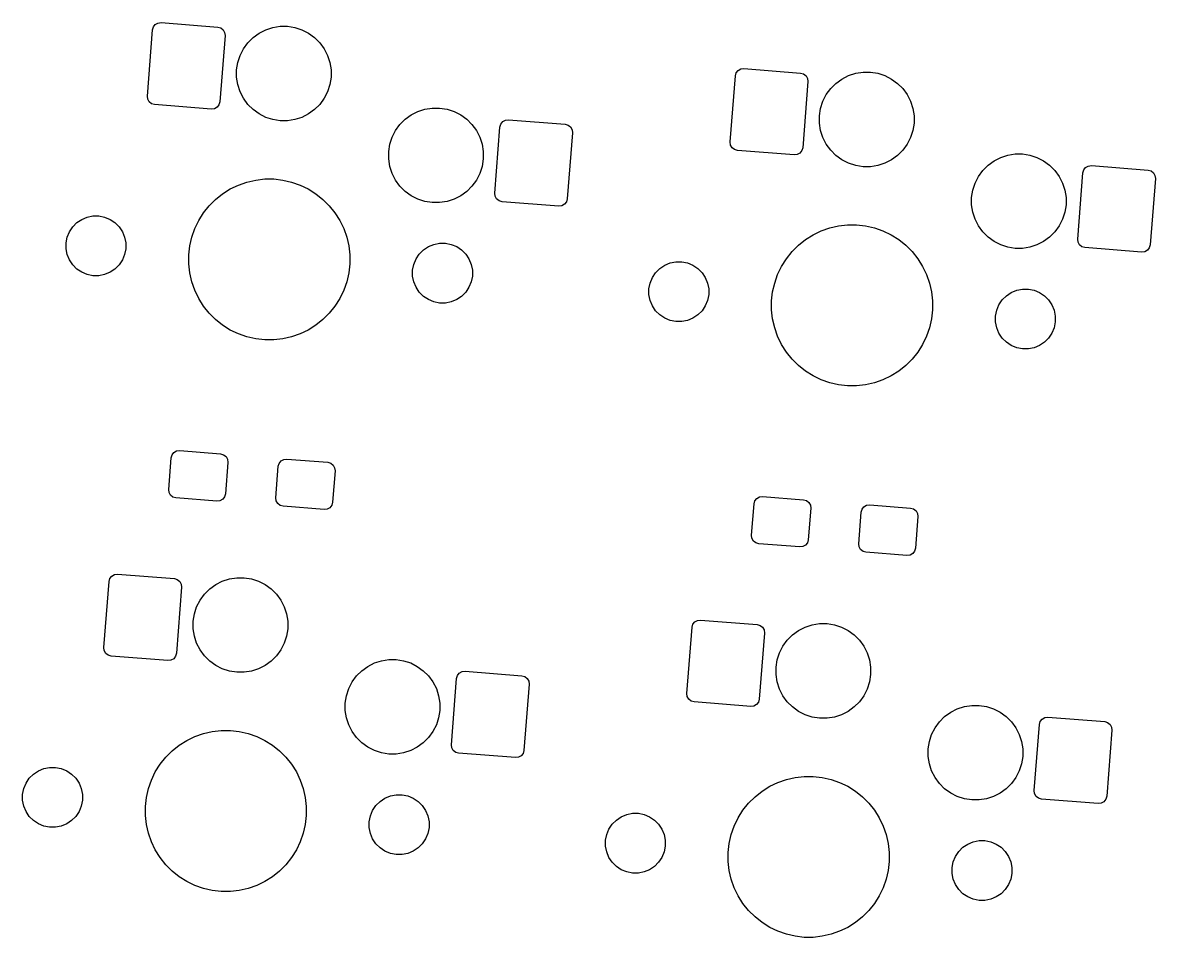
# Model space of a CAD drawing. Extents: x -173 to 103, y -39 to 58.
# Drawn here: x 67.22 to 103.06, y 7.76 to 36.7 of the extents above; entities that cross this region are included whole.
import ezdxf

# ---------------------------------------------------------------- set-up
doc = ezdxf.new("R2010")
doc.units = 0
doc.layers.add('BLACK', color=7, linetype='CONTINUOUS')

msp = doc.modelspace()

# ---------------------------------------------------------------- linework, layer by layer
at = {"layer": 'BLACK', "linetype": 'CONTINUOUS'}
for p, q in [((71.330967, 36.465848), (71.357445, 36.559731)), ((71.357445, 36.559731), (71.417834, 36.636335)), ((71.417834, 36.636335), (71.502942, 36.683998)), ((71.502942, 36.683998), (71.599811, 36.695463)), ((71.599811, 36.695463), (73.394262, 36.554236)), ((75.135316, 36.544189), (75.367795, 36.58101)), ((75.367795, 36.58101), (75.603173, 36.58101)), ((75.603173, 36.58101), (75.835652, 36.544189)), ((71.166203, 34.372322), (71.330967, 36.465848)), ((73.394262, 36.554236), (73.488145, 36.527759)), ((73.623877, 36.285392), (73.459113, 34.191866)), ((73.488145, 36.527759), (73.564749, 36.467369)), ((73.564749, 36.467369), (73.612412, 36.382261)), ((73.612412, 36.382261), (73.623877, 36.285392)), ((74.344875, 36.059806), (74.511312, 36.226243)), ((74.511312, 36.226243), (74.701736, 36.364594)), ((74.701736, 36.364594), (74.911459, 36.471453)), ((74.911459, 36.471453), (75.135316, 36.544189)), ((75.835652, 36.544189), (76.059509, 36.471453)), ((76.059509, 36.471453), (76.269232, 36.364594)), ((76.269232, 36.364594), (76.459656, 36.226243)), ((76.459656, 36.226243), (76.626093, 36.059806)), ((74.099665, 35.659659), (74.206524, 35.869382)), ((74.206524, 35.869382), (74.344875, 36.059806)), ((76.626093, 36.059806), (76.764444, 35.869382)), ((76.764444, 35.869382), (76.871303, 35.659659)), ((74.026929, 35.435802), (74.099665, 35.659659)), ((76.871303, 35.659659), (76.944039, 35.435802)), ((73.990108, 35.203323), (74.026929, 35.435802)), ((73.990108, 34.967945), (73.990108, 35.203323)), ((76.944039, 35.435802), (76.98086, 35.203323)), ((76.98086, 35.203323), (76.98086, 34.967945)), ((89.800416, 35.108238), (89.860805, 35.184842)), ((89.860805, 35.184842), (89.945913, 35.232505)), ((89.945913, 35.232505), (90.042782, 35.24397)), ((90.042782, 35.24397), (91.837233, 35.102743)), ((93.578287, 35.092696), (93.810766, 35.129517)), ((93.810766, 35.129517), (94.046144, 35.129517)), ((94.046144, 35.129517), (94.278623, 35.092696)), ((74.026929, 34.735466), (73.990108, 34.967945)), ((76.98086, 34.967945), (76.944039, 34.735466)), ((89.609174, 32.920829), (89.773938, 35.014355)), ((89.773938, 35.014355), (89.800416, 35.108238)), ((91.837233, 35.102743), (91.931116, 35.076266)), ((92.066848, 34.833899), (91.902084, 32.740373)), ((91.931116, 35.076266), (92.00772, 35.015876)), ((92.00772, 35.015876), (92.055383, 34.930768)), ((92.055383, 34.930768), (92.066848, 34.833899)), ((92.787846, 34.608313), (92.954283, 34.77475)), ((92.954283, 34.77475), (93.144707, 34.913101)), ((93.144707, 34.913101), (93.35443, 35.01996)), ((93.35443, 35.01996), (93.578287, 35.092696)), ((94.278623, 35.092696), (94.50248, 35.01996)), ((94.50248, 35.01996), (94.712203, 34.913101)), ((94.712203, 34.913101), (94.902627, 34.77475)), ((94.902627, 34.77475), (95.069064, 34.608313)), ((74.099665, 34.511609), (74.026929, 34.735466)), ((74.206524, 34.301886), (74.099665, 34.511609)), ((76.871303, 34.511609), (76.764444, 34.301886)), ((76.944039, 34.735466), (76.871303, 34.511609)), ((92.542636, 34.208166), (92.649495, 34.417889)), ((92.649495, 34.417889), (92.787846, 34.608313)), ((95.069064, 34.608313), (95.207415, 34.417889)), ((95.207415, 34.417889), (95.314274, 34.208166)), ((71.177668, 34.275453), (71.166203, 34.372322)), ((71.225331, 34.190345), (71.177668, 34.275453)), ((71.301935, 34.129955), (71.225331, 34.190345)), ((71.395818, 34.103478), (71.301935, 34.129955)), ((73.190269, 33.962251), (71.395818, 34.103478)), ((73.432635, 34.097983), (73.372246, 34.021379)), ((73.459113, 34.191866), (73.432635, 34.097983)), ((74.344875, 34.111462), (74.206524, 34.301886)), ((74.511312, 33.945025), (74.344875, 34.111462)), ((76.626093, 34.111462), (76.459656, 33.945025)), ((76.764444, 34.301886), (76.626093, 34.111462)), ((92.4699, 33.984309), (92.542636, 34.208166)), ((95.314274, 34.208166), (95.38701, 33.984309)), ((73.287138, 33.973716), (73.190269, 33.962251)), ((73.372246, 34.021379), (73.287138, 33.973716)), ((74.701736, 33.806674), (74.511312, 33.945025)), ((74.911459, 33.699815), (74.701736, 33.806674)), ((75.135316, 33.627079), (74.911459, 33.699815)), ((76.059509, 33.699815), (75.835652, 33.627079)), ((76.269232, 33.806674), (76.059509, 33.699815)), ((76.459656, 33.945025), (76.269232, 33.806674)), ((79.323288, 33.64073), (79.513712, 33.779081)), ((79.513712, 33.779081), (79.723435, 33.88594)), ((79.723435, 33.88594), (79.947292, 33.958676)), ((79.947292, 33.958676), (80.179771, 33.995497)), ((80.179771, 33.995497), (80.415149, 33.995497)), ((80.415149, 33.995497), (80.647628, 33.958676)), ((80.647628, 33.958676), (80.871485, 33.88594)), ((80.871485, 33.88594), (81.081208, 33.779081)), ((81.081208, 33.779081), (81.271632, 33.64073)), ((92.433079, 33.75183), (92.4699, 33.984309)), ((92.433079, 33.516452), (92.433079, 33.75183)), ((95.38701, 33.984309), (95.423831, 33.75183)), ((95.423831, 33.75183), (95.423831, 33.516452)), ((75.367795, 33.590258), (75.135316, 33.627079)), ((75.603173, 33.590258), (75.367795, 33.590258)), ((75.835652, 33.627079), (75.603173, 33.590258)), ((79.0185, 33.283869), (79.156851, 33.474293)), ((79.156851, 33.474293), (79.323288, 33.64073)), ((81.271632, 33.64073), (81.438069, 33.474293)), ((81.438069, 33.474293), (81.57642, 33.283869)), ((82.159067, 31.300362), (82.323831, 33.393888)), ((82.323831, 33.393888), (82.350309, 33.487771)), ((82.350309, 33.487771), (82.410698, 33.564375)), ((82.410698, 33.564375), (82.495806, 33.612038)), ((82.495806, 33.612038), (82.592675, 33.623503)), ((82.592675, 33.623503), (84.387126, 33.482276)), ((84.387126, 33.482276), (84.481009, 33.455799)), ((84.481009, 33.455799), (84.557613, 33.395409)), ((84.557613, 33.395409), (84.605276, 33.310301)), ((92.4699, 33.283973), (92.433079, 33.516452)), ((95.423831, 33.516452), (95.38701, 33.283973)), ((78.838905, 32.850289), (78.911641, 33.074146)), ((78.911641, 33.074146), (79.0185, 33.283869)), ((81.57642, 33.283869), (81.683279, 33.074146)), ((81.683279, 33.074146), (81.756015, 32.850289)), ((84.616741, 33.213432), (84.451977, 31.119906)), ((84.605276, 33.310301), (84.616741, 33.213432)), ((92.542636, 33.060116), (92.4699, 33.283973)), ((92.649495, 32.850393), (92.542636, 33.060116)), ((95.314274, 33.060116), (95.207415, 32.850393)), ((95.38701, 33.283973), (95.314274, 33.060116)), ((78.802084, 32.61781), (78.838905, 32.850289)), ((78.802084, 32.382432), (78.802084, 32.61781)), ((81.756015, 32.850289), (81.792836, 32.61781)), ((81.792836, 32.61781), (81.792836, 32.382432)), ((89.620639, 32.82396), (89.609174, 32.920829)), ((89.668302, 32.738852), (89.620639, 32.82396)), ((89.744906, 32.678462), (89.668302, 32.738852)), ((89.838789, 32.651985), (89.744906, 32.678462)), ((91.63324, 32.510758), (89.838789, 32.651985)), ((91.875606, 32.64649), (91.815217, 32.569886)), ((91.902084, 32.740373), (91.875606, 32.64649)), ((92.787846, 32.659969), (92.649495, 32.850393)), ((92.954283, 32.493532), (92.787846, 32.659969)), ((95.069064, 32.659969), (94.902627, 32.493532)), ((95.207415, 32.850393), (95.069064, 32.659969)), ((78.838905, 32.149953), (78.802084, 32.382432)), ((81.792836, 32.382432), (81.756015, 32.149953)), ((91.730109, 32.522223), (91.63324, 32.510758)), ((91.815217, 32.569886), (91.730109, 32.522223)), ((93.144707, 32.355181), (92.954283, 32.493532)), ((93.35443, 32.248322), (93.144707, 32.355181)), ((94.712203, 32.355181), (94.50248, 32.248322)), ((94.902627, 32.493532), (94.712203, 32.355181)), ((97.766259, 32.189237), (97.956683, 32.327588)), ((97.956683, 32.327588), (98.166406, 32.434447)), ((98.166406, 32.434447), (98.390263, 32.507183)), ((98.390263, 32.507183), (98.622742, 32.544004)), ((98.622742, 32.544004), (98.85812, 32.544004)), ((98.85812, 32.544004), (99.090599, 32.507183)), ((99.090599, 32.507183), (99.314456, 32.434447)), ((99.314456, 32.434447), (99.524179, 32.327588)), ((99.524179, 32.327588), (99.714603, 32.189237)), ((78.911641, 31.926096), (78.838905, 32.149953)), ((79.0185, 31.716373), (78.911641, 31.926096)), ((81.683279, 31.926096), (81.57642, 31.716373)), ((81.756015, 32.149953), (81.683279, 31.926096)), ((93.578287, 32.175586), (93.35443, 32.248322)), ((93.810766, 32.138765), (93.578287, 32.175586)), ((94.046144, 32.138765), (93.810766, 32.138765)), ((94.278623, 32.175586), (94.046144, 32.138765)), ((94.50248, 32.248322), (94.278623, 32.175586)), ((97.461471, 31.832376), (97.599822, 32.0228)), ((97.599822, 32.0228), (97.766259, 32.189237)), ((99.714603, 32.189237), (99.88104, 32.0228)), ((99.88104, 32.0228), (100.019391, 31.832376)), ((100.602038, 29.848869), (100.766802, 31.942395)), ((100.766802, 31.942395), (100.79328, 32.036278)), ((100.79328, 32.036278), (100.853669, 32.112882)), ((100.853669, 32.112882), (100.938777, 32.160545)), ((100.938777, 32.160545), (101.035646, 32.17201)), ((101.035646, 32.17201), (102.830097, 32.030783)), ((102.830097, 32.030783), (102.92398, 32.004306)), ((102.92398, 32.004306), (103.000584, 31.943916)), ((103.000584, 31.943916), (103.048247, 31.858808)), ((73.789092, 31.435642), (74.046732, 31.559715)), ((74.046732, 31.559715), (74.316644, 31.654161)), ((74.316644, 31.654161), (74.595434, 31.717793)), ((74.595434, 31.717793), (74.879595, 31.74981)), ((74.879595, 31.74981), (75.165555, 31.74981)), ((75.165555, 31.74981), (75.449716, 31.717793)), ((75.449716, 31.717793), (75.728506, 31.654161)), ((75.728506, 31.654161), (75.998418, 31.559715)), ((75.998418, 31.559715), (76.256058, 31.435642)), ((79.156851, 31.525949), (79.0185, 31.716373)), ((81.57642, 31.716373), (81.438069, 31.525949)), ((97.281876, 31.398796), (97.354612, 31.622653)), ((97.354612, 31.622653), (97.461471, 31.832376)), ((100.019391, 31.832376), (100.12625, 31.622653)), ((100.12625, 31.622653), (100.198986, 31.398796)), ((103.059712, 31.761939), (102.894948, 29.668413)), ((103.048247, 31.858808), (103.059712, 31.761939)), ((73.323391, 31.10521), (73.546963, 31.283502)), ((73.546963, 31.283502), (73.789092, 31.435642)), ((76.256058, 31.435642), (76.498187, 31.283502)), ((76.498187, 31.283502), (76.721759, 31.10521)), ((79.323288, 31.359512), (79.156851, 31.525949)), ((79.513712, 31.221161), (79.323288, 31.359512)), ((79.723435, 31.114302), (79.513712, 31.221161)), ((81.081208, 31.221161), (80.871485, 31.114302)), ((81.271632, 31.359512), (81.081208, 31.221161)), ((81.438069, 31.525949), (81.271632, 31.359512)), ((82.170532, 31.203493), (82.159067, 31.300362)), ((82.218195, 31.118385), (82.170532, 31.203493)), ((97.245055, 31.166317), (97.281876, 31.398796)), ((100.198986, 31.398796), (100.235807, 31.166317)), ((72.942895, 30.679434), (73.121187, 30.903006)), ((73.121187, 30.903006), (73.323391, 31.10521)), ((76.721759, 31.10521), (76.923963, 30.903006)), ((76.923963, 30.903006), (77.102255, 30.679434)), ((79.947292, 31.041566), (79.723435, 31.114302)), ((80.179771, 31.004745), (79.947292, 31.041566)), ((80.415149, 31.004745), (80.179771, 31.004745)), ((80.647628, 31.041566), (80.415149, 31.004745)), ((80.871485, 31.114302), (80.647628, 31.041566)), ((82.294799, 31.057995), (82.218195, 31.118385)), ((82.388682, 31.031518), (82.294799, 31.057995)), ((84.183133, 30.890291), (82.388682, 31.031518)), ((84.280002, 30.901756), (84.183133, 30.890291)), ((84.36511, 30.949419), (84.280002, 30.901756)), ((84.425499, 31.026023), (84.36511, 30.949419)), ((84.451977, 31.119906), (84.425499, 31.026023)), ((97.245055, 30.930939), (97.245055, 31.166317)), ((97.281876, 30.69846), (97.245055, 30.930939)), ((100.235807, 30.930939), (100.198986, 30.69846)), ((100.235807, 31.166317), (100.235807, 30.930939)), ((68.936856, 30.369707), (69.091703, 30.473172)), ((69.091703, 30.473172), (69.26376, 30.54444)), ((69.26376, 30.54444), (69.446414, 30.580772)), ((69.446414, 30.580772), (69.632646, 30.580772)), ((69.632646, 30.580772), (69.8153, 30.54444)), ((69.8153, 30.54444), (69.987357, 30.473172)), ((69.987357, 30.473172), (70.142204, 30.369707)), ((72.790755, 30.437305), (72.942895, 30.679434)), ((77.102255, 30.679434), (77.254395, 30.437305)), ((97.354612, 30.474603), (97.281876, 30.69846)), ((97.461471, 30.26488), (97.354612, 30.474603)), ((100.12625, 30.474603), (100.019391, 30.26488)), ((100.198986, 30.69846), (100.12625, 30.474603)), ((68.701705, 30.083174), (68.80517, 30.238021)), ((68.80517, 30.238021), (68.936856, 30.369707)), ((70.142204, 30.369707), (70.27389, 30.238021)), ((70.27389, 30.238021), (70.377355, 30.083174)), ((72.572236, 29.909753), (72.666682, 30.179665)), ((72.666682, 30.179665), (72.790755, 30.437305)), ((77.254395, 30.437305), (77.378468, 30.179665)), ((77.378468, 30.179665), (77.472914, 29.909753)), ((92.232063, 29.984149), (92.489703, 30.108222)), ((92.489703, 30.108222), (92.759615, 30.202668)), ((92.759615, 30.202668), (93.038405, 30.2663)), ((93.038405, 30.2663), (93.322566, 30.298317)), ((93.322566, 30.298317), (93.608526, 30.298317)), ((93.608526, 30.298317), (93.892687, 30.2663)), ((93.892687, 30.2663), (94.171477, 30.202668)), ((94.171477, 30.202668), (94.441389, 30.108222)), ((94.441389, 30.108222), (94.699029, 29.984149)), ((97.599822, 30.074456), (97.461471, 30.26488)), ((100.019391, 30.26488), (99.88104, 30.074456)), ((68.594105, 29.728463), (68.630437, 29.911117)), ((68.630437, 29.911117), (68.701705, 30.083174)), ((70.377355, 30.083174), (70.448623, 29.911117)), ((70.448623, 29.911117), (70.484955, 29.728463)), ((72.508604, 29.630963), (72.572236, 29.909753)), ((77.472914, 29.909753), (77.536546, 29.630963)), ((91.766362, 29.653717), (91.989934, 29.832009)), ((91.989934, 29.832009), (92.232063, 29.984149)), ((94.699029, 29.984149), (94.941158, 29.832009)), ((94.941158, 29.832009), (95.16473, 29.653717)), ((97.766259, 29.908019), (97.599822, 30.074456)), ((97.956683, 29.769668), (97.766259, 29.908019)), ((98.166406, 29.662809), (97.956683, 29.769668)), ((99.524179, 29.769668), (99.314456, 29.662809)), ((99.714603, 29.908019), (99.524179, 29.769668)), ((99.88104, 30.074456), (99.714603, 29.908019)), ((100.613503, 29.752), (100.602038, 29.848869)), ((100.661166, 29.666892), (100.613503, 29.752)), ((68.594105, 29.542231), (68.594105, 29.728463)), ((68.630437, 29.359577), (68.594105, 29.542231)), ((70.484955, 29.542231), (70.448623, 29.359577)), ((70.484955, 29.728463), (70.484955, 29.542231)), ((72.476587, 29.346802), (72.508604, 29.630963)), ((77.536546, 29.630963), (77.568563, 29.346802)), ((79.77126, 29.374971), (79.902946, 29.506657)), ((79.902946, 29.506657), (80.057793, 29.610122)), ((80.057793, 29.610122), (80.22985, 29.68139)), ((80.22985, 29.68139), (80.412504, 29.717722)), ((80.412504, 29.717722), (80.598736, 29.717722)), ((80.598736, 29.717722), (80.78139, 29.68139)), ((80.78139, 29.68139), (80.953447, 29.610122)), ((80.953447, 29.610122), (81.108294, 29.506657)), ((81.108294, 29.506657), (81.23998, 29.374971)), ((91.385866, 29.227941), (91.564158, 29.451513)), ((91.564158, 29.451513), (91.766362, 29.653717)), ((95.16473, 29.653717), (95.366934, 29.451513)), ((95.366934, 29.451513), (95.545226, 29.227941)), ((98.390263, 29.590073), (98.166406, 29.662809)), ((98.622742, 29.553252), (98.390263, 29.590073)), ((98.85812, 29.553252), (98.622742, 29.553252)), ((99.090599, 29.590073), (98.85812, 29.553252)), ((99.314456, 29.662809), (99.090599, 29.590073)), ((100.73777, 29.606502), (100.661166, 29.666892)), ((100.831653, 29.580025), (100.73777, 29.606502)), ((102.626104, 29.438798), (100.831653, 29.580025)), ((102.722973, 29.450263), (102.626104, 29.438798)), ((102.808081, 29.497926), (102.722973, 29.450263)), ((102.86847, 29.57453), (102.808081, 29.497926)), ((102.894948, 29.668413), (102.86847, 29.57453)), ((68.701705, 29.18752), (68.630437, 29.359577)), ((68.80517, 29.032673), (68.701705, 29.18752)), ((68.936856, 28.900987), (68.80517, 29.032673)), ((70.27389, 29.032673), (70.142204, 28.900987)), ((70.377355, 29.18752), (70.27389, 29.032673)), ((70.448623, 29.359577), (70.377355, 29.18752)), ((72.476587, 29.060842), (72.476587, 29.346802)), ((72.508604, 28.776681), (72.476587, 29.060842)), ((77.568563, 29.060842), (77.536546, 28.776681)), ((77.568563, 29.346802), (77.568563, 29.060842)), ((79.560195, 28.865413), (79.596527, 29.048067)), ((79.596527, 29.048067), (79.667795, 29.220124)), ((79.667795, 29.220124), (79.77126, 29.374971)), ((81.23998, 29.374971), (81.343445, 29.220124)), ((81.343445, 29.220124), (81.414713, 29.048067)), ((81.414713, 29.048067), (81.451045, 28.865413)), ((87.534674, 29.021679), (87.706731, 29.092947)), ((87.706731, 29.092947), (87.889385, 29.129279)), ((87.889385, 29.129279), (88.075617, 29.129279)), ((88.075617, 29.129279), (88.258271, 29.092947)), ((88.258271, 29.092947), (88.430328, 29.021679)), ((91.233726, 28.985812), (91.385866, 29.227941)), ((95.545226, 29.227941), (95.697366, 28.985812)), ((69.091703, 28.797522), (68.936856, 28.900987)), ((69.26376, 28.726254), (69.091703, 28.797522)), ((69.446414, 28.689922), (69.26376, 28.726254)), ((69.632646, 28.689922), (69.446414, 28.689922)), ((69.8153, 28.726254), (69.632646, 28.689922)), ((69.987357, 28.797522), (69.8153, 28.726254)), ((70.142204, 28.900987), (69.987357, 28.797522)), ((72.572236, 28.497891), (72.508604, 28.776681)), ((77.536546, 28.776681), (77.472914, 28.497891)), ((79.560195, 28.679181), (79.560195, 28.865413)), ((79.596527, 28.496527), (79.560195, 28.679181)), ((81.451045, 28.679181), (81.414713, 28.496527)), ((81.451045, 28.865413), (81.451045, 28.679181)), ((87.144676, 28.631681), (87.248141, 28.786528)), ((87.248141, 28.786528), (87.379827, 28.918214)), ((87.379827, 28.918214), (87.534674, 29.021679)), ((88.430328, 29.021679), (88.585175, 28.918214)), ((88.585175, 28.918214), (88.716861, 28.786528)), ((88.716861, 28.786528), (88.820326, 28.631681)), ((91.015207, 28.45826), (91.109653, 28.728172)), ((91.109653, 28.728172), (91.233726, 28.985812)), ((95.697366, 28.985812), (95.821439, 28.728172)), ((95.821439, 28.728172), (95.915885, 28.45826)), ((72.666682, 28.227979), (72.572236, 28.497891)), ((77.472914, 28.497891), (77.378468, 28.227979)), ((79.667795, 28.32447), (79.596527, 28.496527)), ((79.77126, 28.169623), (79.667795, 28.32447)), ((81.343445, 28.32447), (81.23998, 28.169623)), ((81.414713, 28.496527), (81.343445, 28.32447)), ((87.037076, 28.27697), (87.073408, 28.459624)), ((87.073408, 28.459624), (87.144676, 28.631681)), ((88.820326, 28.631681), (88.891594, 28.459624)), ((88.891594, 28.459624), (88.927926, 28.27697)), ((90.951575, 28.17947), (91.015207, 28.45826)), ((95.915885, 28.45826), (95.979517, 28.17947)), ((72.790755, 27.970339), (72.666682, 28.227979)), ((72.942895, 27.72821), (72.790755, 27.970339)), ((77.254395, 27.970339), (77.102255, 27.72821)), ((77.378468, 28.227979), (77.254395, 27.970339)), ((79.902946, 28.037937), (79.77126, 28.169623)), ((80.057793, 27.934472), (79.902946, 28.037937)), ((81.108294, 28.037937), (80.953447, 27.934472)), ((81.23998, 28.169623), (81.108294, 28.037937)), ((87.037076, 28.090738), (87.037076, 28.27697)), ((87.073408, 27.908084), (87.037076, 28.090738)), ((88.927926, 28.090738), (88.891594, 27.908084)), ((88.927926, 28.27697), (88.927926, 28.090738)), ((90.919558, 27.895309), (90.951575, 28.17947)), ((95.979517, 28.17947), (96.011534, 27.895309)), ((98.214231, 27.923478), (98.345917, 28.055164)), ((98.345917, 28.055164), (98.500764, 28.158629)), ((98.500764, 28.158629), (98.672821, 28.229897)), ((98.672821, 28.229897), (98.855475, 28.266229)), ((98.855475, 28.266229), (99.041707, 28.266229)), ((99.041707, 28.266229), (99.224361, 28.229897)), ((99.224361, 28.229897), (99.396418, 28.158629)), ((99.396418, 28.158629), (99.551265, 28.055164)), ((99.551265, 28.055164), (99.682951, 27.923478)), ((73.121187, 27.504638), (72.942895, 27.72821)), ((77.102255, 27.72821), (76.923963, 27.504638)), ((80.22985, 27.863204), (80.057793, 27.934472)), ((80.412504, 27.826872), (80.22985, 27.863204)), ((80.598736, 27.826872), (80.412504, 27.826872)), ((80.78139, 27.863204), (80.598736, 27.826872)), ((80.953447, 27.934472), (80.78139, 27.863204)), ((87.144676, 27.736027), (87.073408, 27.908084)), ((87.248141, 27.58118), (87.144676, 27.736027)), ((88.820326, 27.736027), (88.716861, 27.58118)), ((88.891594, 27.908084), (88.820326, 27.736027)), ((90.919558, 27.609349), (90.919558, 27.895309)), ((90.951575, 27.325188), (90.919558, 27.609349)), ((96.011534, 27.609349), (95.979517, 27.325188)), ((96.011534, 27.895309), (96.011534, 27.609349)), ((98.003166, 27.41392), (98.039498, 27.596574)), ((98.039498, 27.596574), (98.110766, 27.768631)), ((98.110766, 27.768631), (98.214231, 27.923478)), ((99.682951, 27.923478), (99.786416, 27.768631)), ((99.786416, 27.768631), (99.857684, 27.596574)), ((99.857684, 27.596574), (99.894016, 27.41392)), ((73.323391, 27.302434), (73.121187, 27.504638)), ((73.546963, 27.124142), (73.323391, 27.302434)), ((76.721759, 27.302434), (76.498187, 27.124142)), ((76.923963, 27.504638), (76.721759, 27.302434)), ((87.379827, 27.449494), (87.248141, 27.58118)), ((87.534674, 27.346029), (87.379827, 27.449494)), ((87.706731, 27.274761), (87.534674, 27.346029)), ((87.889385, 27.238429), (87.706731, 27.274761)), ((88.075617, 27.238429), (87.889385, 27.238429)), ((88.258271, 27.274761), (88.075617, 27.238429)), ((88.430328, 27.346029), (88.258271, 27.274761)), ((88.585175, 27.449494), (88.430328, 27.346029)), ((88.716861, 27.58118), (88.585175, 27.449494)), ((91.015207, 27.046398), (90.951575, 27.325188)), ((95.979517, 27.325188), (95.915885, 27.046398)), ((98.003166, 27.227688), (98.003166, 27.41392)), ((99.894016, 27.41392), (99.894016, 27.227688)), ((73.789092, 26.972002), (73.546963, 27.124142)), ((74.046732, 26.847929), (73.789092, 26.972002)), ((76.256058, 26.972002), (75.998418, 26.847929)), ((76.498187, 27.124142), (76.256058, 26.972002)), ((91.109653, 26.776486), (91.015207, 27.046398)), ((95.915885, 27.046398), (95.821439, 26.776486)), ((98.039498, 27.045034), (98.003166, 27.227688)), ((98.110766, 26.872977), (98.039498, 27.045034)), ((99.857684, 27.045034), (99.786416, 26.872977)), ((99.894016, 27.227688), (99.857684, 27.045034)), ((74.316644, 26.753483), (74.046732, 26.847929)), ((74.595434, 26.689851), (74.316644, 26.753483)), ((74.879595, 26.657834), (74.595434, 26.689851)), ((75.165555, 26.657834), (74.879595, 26.657834)), ((75.449716, 26.689851), (75.165555, 26.657834)), ((75.728506, 26.753483), (75.449716, 26.689851)), ((75.998418, 26.847929), (75.728506, 26.753483)), ((91.233726, 26.518846), (91.109653, 26.776486)), ((95.821439, 26.776486), (95.697366, 26.518846)), ((98.214231, 26.71813), (98.110766, 26.872977)), ((98.345917, 26.586444), (98.214231, 26.71813)), ((98.500764, 26.482979), (98.345917, 26.586444)), ((99.551265, 26.586444), (99.396418, 26.482979)), ((99.682951, 26.71813), (99.551265, 26.586444)), ((99.786416, 26.872977), (99.682951, 26.71813)), ((91.385866, 26.276717), (91.233726, 26.518846)), ((91.564158, 26.053145), (91.385866, 26.276717)), ((95.545226, 26.276717), (95.366934, 26.053145)), ((95.697366, 26.518846), (95.545226, 26.276717)), ((98.672821, 26.411711), (98.500764, 26.482979)), ((98.855475, 26.375379), (98.672821, 26.411711)), ((99.041707, 26.375379), (98.855475, 26.375379)), ((99.224361, 26.411711), (99.041707, 26.375379)), ((99.396418, 26.482979), (99.224361, 26.411711)), ((91.766362, 25.850941), (91.564158, 26.053145)), ((91.989934, 25.672649), (91.766362, 25.850941)), ((95.16473, 25.850941), (94.941158, 25.672649)), ((95.366934, 26.053145), (95.16473, 25.850941)), ((92.232063, 25.520509), (91.989934, 25.672649)), ((92.489703, 25.396436), (92.232063, 25.520509)), ((94.699029, 25.520509), (94.441389, 25.396436)), ((94.941158, 25.672649), (94.699029, 25.520509)), ((92.759615, 25.30199), (92.489703, 25.396436)), ((93.038405, 25.238358), (92.759615, 25.30199)), ((93.322566, 25.206341), (93.038405, 25.238358)), ((93.608526, 25.206341), (93.322566, 25.206341)), ((93.892687, 25.238358), (93.608526, 25.206341)), ((94.171477, 25.30199), (93.892687, 25.238358)), ((94.441389, 25.396436), (94.171477, 25.30199)), ((71.920607, 22.927853), (71.947085, 23.021736)), ((71.947085, 23.021736), (72.007474, 23.09834)), ((72.007474, 23.09834), (72.092582, 23.146002)), ((72.092582, 23.146002), (72.189451, 23.157467)), ((72.189451, 23.157467), (73.485444, 23.055471)), ((73.485444, 23.055471), (73.579327, 23.028993)), ((73.579327, 23.028993), (73.655931, 22.968604)), ((73.655931, 22.968604), (73.703593, 22.883496)), ((71.842148, 21.930936), (71.920607, 22.927853)), ((73.715058, 22.786626), (73.636599, 21.789709)), ((73.703593, 22.883496), (73.715058, 22.786626)), ((75.231666, 21.664176), (75.310125, 22.661093)), ((75.310125, 22.661093), (75.336603, 22.754976)), ((75.336603, 22.754976), (75.396992, 22.83158)), ((75.396992, 22.83158), (75.4821, 22.879242)), ((75.4821, 22.879242), (75.578969, 22.890707)), ((75.578969, 22.890707), (76.874962, 22.788711)), ((76.874962, 22.788711), (76.968845, 22.762233)), ((76.968845, 22.762233), (77.045449, 22.701844)), ((77.045449, 22.701844), (77.093111, 22.616736)), ((77.093111, 22.616736), (77.104576, 22.519866)), ((77.104576, 22.519866), (77.026117, 21.522949)), ((71.853613, 21.834066), (71.842148, 21.930936)), ((71.901275, 21.748958), (71.853613, 21.834066)), ((71.977879, 21.688569), (71.901275, 21.748958)), ((72.071762, 21.662091), (71.977879, 21.688569)), ((73.367755, 21.560095), (72.071762, 21.662091)), ((73.464624, 21.57156), (73.367755, 21.560095)), ((73.549732, 21.619222), (73.464624, 21.57156)), ((73.610121, 21.695826), (73.549732, 21.619222)), ((73.636599, 21.789709), (73.610121, 21.695826)), ((75.243131, 21.567306), (75.231666, 21.664176)), ((75.290793, 21.482198), (75.243131, 21.567306)), ((77.026117, 21.522949), (76.999639, 21.429066)), ((90.363577, 21.47636), (90.390055, 21.570243)), ((90.390055, 21.570243), (90.450444, 21.646847)), ((90.450444, 21.646847), (90.535552, 21.694509)), ((90.535552, 21.694509), (90.632421, 21.705974)), ((90.632421, 21.705974), (91.928414, 21.603978)), ((91.928414, 21.603978), (92.022297, 21.5775)), ((92.022297, 21.5775), (92.098901, 21.517111)), ((92.098901, 21.517111), (92.146563, 21.432003)), ((75.367397, 21.421809), (75.290793, 21.482198)), ((75.46128, 21.395331), (75.367397, 21.421809)), ((76.757273, 21.293335), (75.46128, 21.395331)), ((76.854142, 21.3048), (76.757273, 21.293335)), ((76.93925, 21.352462), (76.854142, 21.3048)), ((76.999639, 21.429066), (76.93925, 21.352462)), ((90.285118, 20.479443), (90.363577, 21.47636)), ((92.158028, 21.335133), (92.079569, 20.338216)), ((92.146563, 21.432003), (92.158028, 21.335133)), ((93.674636, 20.212683), (93.753095, 21.2096)), ((93.753095, 21.2096), (93.779573, 21.303483)), ((93.779573, 21.303483), (93.839962, 21.380087)), ((93.839962, 21.380087), (93.92507, 21.427749)), ((93.92507, 21.427749), (94.021939, 21.439214)), ((94.021939, 21.439214), (95.317932, 21.337218)), ((95.317932, 21.337218), (95.411815, 21.31074)), ((95.411815, 21.31074), (95.488419, 21.250351)), ((95.488419, 21.250351), (95.536081, 21.165243)), ((95.536081, 21.165243), (95.547546, 21.068373)), ((95.547546, 21.068373), (95.469087, 20.071456)), ((90.296583, 20.382573), (90.285118, 20.479443)), ((90.344245, 20.297465), (90.296583, 20.382573)), ((90.420849, 20.237076), (90.344245, 20.297465)), ((90.514732, 20.210598), (90.420849, 20.237076)), ((91.810725, 20.108602), (90.514732, 20.210598)), ((91.907594, 20.120067), (91.810725, 20.108602)), ((91.992702, 20.167729), (91.907594, 20.120067)), ((92.053091, 20.244333), (91.992702, 20.167729)), ((92.079569, 20.338216), (92.053091, 20.244333)), ((93.686101, 20.115813), (93.674636, 20.212683)), ((93.733763, 20.030705), (93.686101, 20.115813)), ((95.469087, 20.071456), (95.442609, 19.977573)), ((93.810367, 19.970316), (93.733763, 20.030705)), ((93.90425, 19.943838), (93.810367, 19.970316)), ((95.200243, 19.841842), (93.90425, 19.943838)), ((95.297112, 19.853307), (95.200243, 19.841842)), ((95.38222, 19.900969), (95.297112, 19.853307)), ((95.442609, 19.977573), (95.38222, 19.900969)), ((69.793169, 16.926269), (69.957933, 19.019795)), ((69.957933, 19.019795), (69.984411, 19.113678)), ((69.984411, 19.113678), (70.0448, 19.190282)), ((70.0448, 19.190282), (70.129908, 19.237945)), ((70.129908, 19.237945), (70.226777, 19.24941)), ((70.226777, 19.24941), (72.021228, 19.108183)), ((72.021228, 19.108183), (72.115111, 19.081706)), ((72.115111, 19.081706), (72.191715, 19.021316)), ((72.191715, 19.021316), (72.239378, 18.936208)), ((73.328702, 18.918541), (73.538425, 19.0254)), ((73.538425, 19.0254), (73.762282, 19.098136)), ((73.762282, 19.098136), (73.994761, 19.134957)), ((73.994761, 19.134957), (74.230139, 19.134957)), ((74.230139, 19.134957), (74.462618, 19.098136)), ((74.462618, 19.098136), (74.686475, 19.0254)), ((74.686475, 19.0254), (74.896198, 18.918541)), ((72.250843, 18.839339), (72.086079, 16.745813)), ((72.239378, 18.936208), (72.250843, 18.839339)), ((72.971841, 18.613753), (73.138278, 18.78019)), ((73.138278, 18.78019), (73.328702, 18.918541)), ((74.896198, 18.918541), (75.086622, 18.78019)), ((75.086622, 18.78019), (75.253059, 18.613753)), ((72.726631, 18.213606), (72.83349, 18.423329)), ((72.83349, 18.423329), (72.971841, 18.613753)), ((75.253059, 18.613753), (75.39141, 18.423329)), ((75.39141, 18.423329), (75.498269, 18.213606)), ((72.617074, 17.75727), (72.653895, 17.989749)), ((72.653895, 17.989749), (72.726631, 18.213606)), ((75.498269, 18.213606), (75.571005, 17.989749)), ((75.571005, 17.989749), (75.607826, 17.75727)), ((72.617074, 17.521892), (72.617074, 17.75727)), ((75.607826, 17.75727), (75.607826, 17.521892)), ((88.23614, 15.474776), (88.400904, 17.568302)), ((88.400904, 17.568302), (88.427382, 17.662185)), ((88.427382, 17.662185), (88.487771, 17.738789)), ((88.487771, 17.738789), (88.572879, 17.786452)), ((88.572879, 17.786452), (88.669748, 17.797917)), ((88.669748, 17.797917), (90.464199, 17.65669)), ((90.464199, 17.65669), (90.558082, 17.630213)), ((90.558082, 17.630213), (90.634686, 17.569823)), ((90.634686, 17.569823), (90.682349, 17.484715)), ((91.771673, 17.467048), (91.981396, 17.573907)), ((91.981396, 17.573907), (92.205253, 17.646643)), ((92.205253, 17.646643), (92.437732, 17.683464)), ((92.437732, 17.683464), (92.67311, 17.683464)), ((92.67311, 17.683464), (92.905589, 17.646643)), ((92.905589, 17.646643), (93.129446, 17.573907)), ((93.129446, 17.573907), (93.339169, 17.467048)), ((72.653895, 17.289413), (72.617074, 17.521892)), ((72.726631, 17.065556), (72.653895, 17.289413)), ((75.571005, 17.289413), (75.498269, 17.065556)), ((75.607826, 17.521892), (75.571005, 17.289413)), ((90.693814, 17.387846), (90.52905, 15.29432)), ((90.682349, 17.484715), (90.693814, 17.387846)), ((91.414812, 17.16226), (91.581249, 17.328697)), ((91.581249, 17.328697), (91.771673, 17.467048)), ((93.339169, 17.467048), (93.529593, 17.328697)), ((93.529593, 17.328697), (93.69603, 17.16226)), ((69.804634, 16.8294), (69.793169, 16.926269)), ((72.83349, 16.855833), (72.726631, 17.065556)), ((72.971841, 16.665409), (72.83349, 16.855833)), ((75.39141, 16.855833), (75.253059, 16.665409)), ((75.498269, 17.065556), (75.39141, 16.855833)), ((91.169602, 16.762113), (91.276461, 16.971836)), ((91.276461, 16.971836), (91.414812, 17.16226)), ((93.69603, 17.16226), (93.834381, 16.971836)), ((93.834381, 16.971836), (93.94124, 16.762113)), ((69.852297, 16.744292), (69.804634, 16.8294)), ((69.928901, 16.683902), (69.852297, 16.744292)), ((70.022784, 16.657425), (69.928901, 16.683902)), ((71.817235, 16.516198), (70.022784, 16.657425)), ((71.914104, 16.527663), (71.817235, 16.516198)), ((71.999212, 16.575326), (71.914104, 16.527663)), ((72.059601, 16.65193), (71.999212, 16.575326)), ((72.086079, 16.745813), (72.059601, 16.65193)), ((73.138278, 16.498972), (72.971841, 16.665409)), ((73.328702, 16.360621), (73.138278, 16.498972)), ((75.086622, 16.498972), (74.896198, 16.360621)), ((75.253059, 16.665409), (75.086622, 16.498972)), ((78.350401, 16.439887), (78.574258, 16.512623)), ((78.574258, 16.512623), (78.806737, 16.549444)), ((78.806737, 16.549444), (79.042115, 16.549444)), ((79.042115, 16.549444), (79.274594, 16.512623)), ((79.274594, 16.512623), (79.498451, 16.439887)), ((91.060045, 16.305777), (91.096866, 16.538256)), ((91.096866, 16.538256), (91.169602, 16.762113)), ((93.94124, 16.762113), (94.013976, 16.538256)), ((94.013976, 16.538256), (94.050797, 16.305777)), ((73.538425, 16.253762), (73.328702, 16.360621)), ((73.762282, 16.181026), (73.538425, 16.253762)), ((73.994761, 16.144205), (73.762282, 16.181026)), ((74.230139, 16.144205), (73.994761, 16.144205)), ((74.462618, 16.181026), (74.230139, 16.144205)), ((74.686475, 16.253762), (74.462618, 16.181026)), ((74.896198, 16.360621), (74.686475, 16.253762)), ((77.783817, 16.02824), (77.950254, 16.194677)), ((77.950254, 16.194677), (78.140678, 16.333028)), ((78.140678, 16.333028), (78.350401, 16.439887)), ((79.498451, 16.439887), (79.708174, 16.333028)), ((79.708174, 16.333028), (79.898598, 16.194677)), ((79.898598, 16.194677), (80.065035, 16.02824)), ((81.037664, 16.118322), (81.122772, 16.165985)), ((81.122772, 16.165985), (81.219641, 16.17745)), ((81.219641, 16.17745), (83.014092, 16.036223)), ((91.060045, 16.070399), (91.060045, 16.305777)), ((94.050797, 16.305777), (94.050797, 16.070399)), ((77.538607, 15.628093), (77.645466, 15.837816)), ((77.645466, 15.837816), (77.783817, 16.02824)), ((80.065035, 16.02824), (80.203386, 15.837816)), ((80.203386, 15.837816), (80.310245, 15.628093)), ((80.786033, 13.854309), (80.950797, 15.947835)), ((80.950797, 15.947835), (80.977275, 16.041718)), ((80.977275, 16.041718), (81.037664, 16.118322)), ((83.014092, 16.036223), (83.107975, 16.009746)), ((83.107975, 16.009746), (83.184579, 15.949356)), ((83.184579, 15.949356), (83.232242, 15.864248)), ((83.232242, 15.864248), (83.243707, 15.767379)), ((91.096866, 15.83792), (91.060045, 16.070399)), ((91.169602, 15.614063), (91.096866, 15.83792)), ((94.013976, 15.83792), (93.94124, 15.614063)), ((94.050797, 16.070399), (94.013976, 15.83792)), ((77.465871, 15.404236), (77.538607, 15.628093)), ((80.310245, 15.628093), (80.382981, 15.404236)), ((83.243707, 15.767379), (83.078943, 13.673853)), ((88.247605, 15.377907), (88.23614, 15.474776)), ((91.276461, 15.40434), (91.169602, 15.614063)), ((93.94124, 15.614063), (93.834381, 15.40434)), ((77.42905, 15.171757), (77.465871, 15.404236)), ((77.42905, 14.936379), (77.42905, 15.171757)), ((80.382981, 15.404236), (80.419802, 15.171757)), ((80.419802, 15.171757), (80.419802, 14.936379)), ((88.295268, 15.292799), (88.247605, 15.377907)), ((88.371872, 15.232409), (88.295268, 15.292799)), ((88.465755, 15.205932), (88.371872, 15.232409)), ((90.260206, 15.064705), (88.465755, 15.205932)), ((90.357075, 15.07617), (90.260206, 15.064705)), ((90.442183, 15.123833), (90.357075, 15.07617)), ((90.502572, 15.200437), (90.442183, 15.123833)), ((90.52905, 15.29432), (90.502572, 15.200437)), ((91.414812, 15.213916), (91.276461, 15.40434)), ((91.581249, 15.047479), (91.414812, 15.213916)), ((93.69603, 15.213916), (93.529593, 15.047479)), ((93.834381, 15.40434), (93.69603, 15.213916)), ((96.793372, 14.988394), (97.017229, 15.06113)), ((97.017229, 15.06113), (97.249708, 15.097951)), ((97.249708, 15.097951), (97.485086, 15.097951)), ((97.485086, 15.097951), (97.717565, 15.06113)), ((97.717565, 15.06113), (97.941422, 14.988394)), ((77.465871, 14.7039), (77.42905, 14.936379)), ((77.538607, 14.480043), (77.465871, 14.7039)), ((80.382981, 14.7039), (80.310245, 14.480043)), ((80.419802, 14.936379), (80.382981, 14.7039)), ((91.771673, 14.909128), (91.581249, 15.047479)), ((91.981396, 14.802269), (91.771673, 14.909128)), ((92.205253, 14.729533), (91.981396, 14.802269)), ((92.437732, 14.692712), (92.205253, 14.729533)), ((92.905589, 14.729533), (92.67311, 14.692712)), ((93.129446, 14.802269), (92.905589, 14.729533)), ((93.339169, 14.909128), (93.129446, 14.802269)), ((93.529593, 15.047479), (93.339169, 14.909128)), ((96.226788, 14.576747), (96.393225, 14.743184)), ((96.393225, 14.743184), (96.583649, 14.881535)), ((96.583649, 14.881535), (96.793372, 14.988394)), ((97.941422, 14.988394), (98.151145, 14.881535)), ((98.151145, 14.881535), (98.341569, 14.743184)), ((98.341569, 14.743184), (98.508006, 14.576747)), ((99.480635, 14.666829), (99.565743, 14.714492)), ((99.565743, 14.714492), (99.662612, 14.725957)), ((99.662612, 14.725957), (101.457063, 14.58473)), ((77.645466, 14.27032), (77.538607, 14.480043)), ((80.310245, 14.480043), (80.203386, 14.27032)), ((92.67311, 14.692712), (92.437732, 14.692712)), ((95.981578, 14.1766), (96.088437, 14.386323)), ((96.088437, 14.386323), (96.226788, 14.576747)), ((98.508006, 14.576747), (98.646357, 14.386323)), ((98.646357, 14.386323), (98.753216, 14.1766)), ((99.229004, 12.402816), (99.393768, 14.496342)), ((99.393768, 14.496342), (99.420246, 14.590225)), ((99.420246, 14.590225), (99.480635, 14.666829)), ((101.457063, 14.58473), (101.550946, 14.558253)), ((101.550946, 14.558253), (101.62755, 14.497863)), ((101.62755, 14.497863), (101.675213, 14.412755)), ((101.675213, 14.412755), (101.686678, 14.315886)), ((72.173929, 13.837449), (72.416058, 13.989589)), ((72.416058, 13.989589), (72.673698, 14.113662)), ((72.673698, 14.113662), (72.94361, 14.208108)), ((72.94361, 14.208108), (73.2224, 14.27174)), ((73.2224, 14.27174), (73.506561, 14.303757)), ((73.506561, 14.303757), (73.792521, 14.303757)), ((73.792521, 14.303757), (74.076682, 14.27174)), ((74.076682, 14.27174), (74.355472, 14.208108)), ((74.355472, 14.208108), (74.625384, 14.113662)), ((74.625384, 14.113662), (74.883024, 13.989589)), ((74.883024, 13.989589), (75.125153, 13.837449)), ((77.783817, 14.079896), (77.645466, 14.27032)), ((77.950254, 13.913459), (77.783817, 14.079896)), ((80.065035, 14.079896), (79.898598, 13.913459)), ((80.203386, 14.27032), (80.065035, 14.079896)), ((95.908842, 13.952743), (95.981578, 14.1766)), ((98.753216, 14.1766), (98.825952, 13.952743)), ((101.686678, 14.315886), (101.521914, 12.22236)), ((71.748153, 13.456953), (71.950357, 13.659157)), ((71.950357, 13.659157), (72.173929, 13.837449)), ((75.125153, 13.837449), (75.348725, 13.659157)), ((75.348725, 13.659157), (75.550929, 13.456953)), ((78.140678, 13.775108), (77.950254, 13.913459)), ((78.350401, 13.668249), (78.140678, 13.775108)), ((78.574258, 13.595513), (78.350401, 13.668249)), ((79.498451, 13.668249), (79.274594, 13.595513)), ((79.708174, 13.775108), (79.498451, 13.668249)), ((79.898598, 13.913459), (79.708174, 13.775108)), ((80.797498, 13.75744), (80.786033, 13.854309)), ((80.845161, 13.672332), (80.797498, 13.75744)), ((80.921765, 13.611942), (80.845161, 13.672332)), ((83.078943, 13.673853), (83.052465, 13.57997)), ((95.872021, 13.720264), (95.908842, 13.952743)), ((95.872021, 13.484886), (95.872021, 13.720264)), ((98.825952, 13.952743), (98.862773, 13.720264)), ((98.862773, 13.720264), (98.862773, 13.484886)), ((71.569861, 13.233381), (71.748153, 13.456953)), ((75.550929, 13.456953), (75.729221, 13.233381)), ((78.806737, 13.558692), (78.574258, 13.595513)), ((79.042115, 13.558692), (78.806737, 13.558692)), ((79.274594, 13.595513), (79.042115, 13.558692)), ((81.015648, 13.585465), (80.921765, 13.611942)), ((82.810099, 13.444238), (81.015648, 13.585465)), ((82.906968, 13.455703), (82.810099, 13.444238)), ((82.992076, 13.503366), (82.906968, 13.455703)), ((83.052465, 13.57997), (82.992076, 13.503366)), ((95.908842, 13.252407), (95.872021, 13.484886)), ((98.862773, 13.484886), (98.825952, 13.252407)), ((67.432136, 12.791968), (67.563822, 12.923654)), ((67.563822, 12.923654), (67.718669, 13.027119)), ((67.718669, 13.027119), (67.890726, 13.098387)), ((67.890726, 13.098387), (68.07338, 13.134719)), ((68.07338, 13.134719), (68.259612, 13.134719)), ((68.259612, 13.134719), (68.442266, 13.098387)), ((68.442266, 13.098387), (68.614323, 13.027119)), ((68.614323, 13.027119), (68.76917, 12.923654)), ((68.76917, 12.923654), (68.900856, 12.791968)), ((71.293648, 12.733612), (71.417721, 12.991252)), ((71.417721, 12.991252), (71.569861, 13.233381)), ((75.729221, 13.233381), (75.881361, 12.991252)), ((75.881361, 12.991252), (76.005434, 12.733612)), ((95.981578, 13.02855), (95.908842, 13.252407)), ((96.088437, 12.818827), (95.981578, 13.02855)), ((98.753216, 13.02855), (98.646357, 12.818827)), ((98.825952, 13.252407), (98.753216, 13.02855)), ((67.257403, 12.465064), (67.328671, 12.637121)), ((67.328671, 12.637121), (67.432136, 12.791968)), ((68.900856, 12.791968), (69.004321, 12.637121)), ((69.004321, 12.637121), (69.075589, 12.465064)), ((71.199202, 12.4637), (71.293648, 12.733612)), ((76.005434, 12.733612), (76.09988, 12.4637)), ((90.859029, 12.538096), (91.116669, 12.662169)), ((91.116669, 12.662169), (91.386581, 12.756615)), ((91.386581, 12.756615), (91.665371, 12.820247)), ((91.665371, 12.820247), (91.949532, 12.852264)), ((91.949532, 12.852264), (92.235492, 12.852264)), ((92.235492, 12.852264), (92.519653, 12.820247)), ((92.519653, 12.820247), (92.798443, 12.756615)), ((92.798443, 12.756615), (93.068355, 12.662169)), ((93.068355, 12.662169), (93.325995, 12.538096)), ((96.226788, 12.628403), (96.088437, 12.818827)), ((96.393225, 12.461966), (96.226788, 12.628403)), ((98.508006, 12.628403), (98.341569, 12.461966)), ((98.646357, 12.818827), (98.508006, 12.628403)), ((67.221071, 12.28241), (67.257403, 12.465064)), ((67.221071, 12.096178), (67.221071, 12.28241)), ((69.075589, 12.465064), (69.111921, 12.28241)), ((69.111921, 12.28241), (69.111921, 12.096178)), ((71.13557, 12.18491), (71.199202, 12.4637)), ((76.09988, 12.4637), (76.163512, 12.18491)), ((78.684759, 12.164069), (78.856816, 12.235337)), ((78.856816, 12.235337), (79.03947, 12.271669)), ((79.03947, 12.271669), (79.225702, 12.271669)), ((79.225702, 12.271669), (79.408356, 12.235337)), ((79.408356, 12.235337), (79.580413, 12.164069)), ((90.191124, 12.00546), (90.393328, 12.207664)), ((90.393328, 12.207664), (90.6169, 12.385956)), ((90.6169, 12.385956), (90.859029, 12.538096)), ((93.325995, 12.538096), (93.568124, 12.385956)), ((93.568124, 12.385956), (93.791696, 12.207664)), ((93.791696, 12.207664), (93.9939, 12.00546)), ((96.583649, 12.323615), (96.393225, 12.461966)), ((96.793372, 12.216756), (96.583649, 12.323615)), ((97.017229, 12.14402), (96.793372, 12.216756)), ((97.941422, 12.216756), (97.717565, 12.14402)), ((98.151145, 12.323615), (97.941422, 12.216756)), ((98.341569, 12.461966), (98.151145, 12.323615)), ((99.240469, 12.305947), (99.229004, 12.402816)), ((99.288132, 12.220839), (99.240469, 12.305947)), ((99.364736, 12.160449), (99.288132, 12.220839)), ((101.521914, 12.22236), (101.495436, 12.128477)), ((67.257403, 11.913524), (67.221071, 12.096178)), ((67.328671, 11.741467), (67.257403, 11.913524)), ((69.075589, 11.913524), (69.004321, 11.741467)), ((69.111921, 12.096178), (69.075589, 11.913524)), ((71.103553, 11.900749), (71.13557, 12.18491)), ((71.103553, 11.614789), (71.103553, 11.900749)), ((76.163512, 12.18491), (76.195529, 11.900749)), ((76.195529, 11.900749), (76.195529, 11.614789)), ((78.294761, 11.774071), (78.398226, 11.928918)), ((78.398226, 11.928918), (78.529912, 12.060604)), ((78.529912, 12.060604), (78.684759, 12.164069)), ((79.580413, 12.164069), (79.73526, 12.060604)), ((79.73526, 12.060604), (79.866946, 11.928918)), ((79.866946, 11.928918), (79.970411, 11.774071)), ((90.012832, 11.781888), (90.191124, 12.00546)), ((93.9939, 12.00546), (94.172192, 11.781888)), ((97.249708, 12.107199), (97.017229, 12.14402)), ((97.485086, 12.107199), (97.249708, 12.107199)), ((97.717565, 12.14402), (97.485086, 12.107199)), ((99.458619, 12.133972), (99.364736, 12.160449)), ((101.25307, 11.992745), (99.458619, 12.133972)), ((101.349939, 12.00421), (101.25307, 11.992745)), ((101.435047, 12.051873), (101.349939, 12.00421)), ((101.495436, 12.128477), (101.435047, 12.051873)), ((67.432136, 11.58662), (67.328671, 11.741467)), ((67.563822, 11.454934), (67.432136, 11.58662)), ((68.900856, 11.58662), (68.76917, 11.454934)), ((69.004321, 11.741467), (68.900856, 11.58662)), ((71.13557, 11.330628), (71.103553, 11.614789)), ((76.195529, 11.614789), (76.163512, 11.330628)), ((78.187161, 11.41936), (78.223493, 11.602014)), ((78.223493, 11.602014), (78.294761, 11.774071)), ((79.970411, 11.774071), (80.041679, 11.602014)), ((80.041679, 11.602014), (80.078011, 11.41936)), ((85.875107, 11.340475), (86.006793, 11.472161)), ((86.006793, 11.472161), (86.16164, 11.575626)), ((86.16164, 11.575626), (86.333697, 11.646894)), ((86.333697, 11.646894), (86.516351, 11.683226)), ((86.516351, 11.683226), (86.702583, 11.683226)), ((86.702583, 11.683226), (86.885237, 11.646894)), ((86.885237, 11.646894), (87.057294, 11.575626)), ((87.057294, 11.575626), (87.212141, 11.472161)), ((87.212141, 11.472161), (87.343827, 11.340475)), ((89.736619, 11.282119), (89.860692, 11.539759)), ((89.860692, 11.539759), (90.012832, 11.781888)), ((94.172192, 11.781888), (94.324332, 11.539759)), ((94.324332, 11.539759), (94.448405, 11.282119)), ((67.718669, 11.351469), (67.563822, 11.454934)), ((67.890726, 11.280201), (67.718669, 11.351469)), ((68.07338, 11.243869), (67.890726, 11.280201)), ((68.259612, 11.243869), (68.07338, 11.243869)), ((68.442266, 11.280201), (68.259612, 11.243869)), ((68.614323, 11.351469), (68.442266, 11.280201)), ((68.76917, 11.454934), (68.614323, 11.351469)), ((71.199202, 11.051838), (71.13557, 11.330628)), ((76.163512, 11.330628), (76.09988, 11.051838)), ((78.187161, 11.233128), (78.187161, 11.41936)), ((78.223493, 11.050474), (78.187161, 11.233128)), ((80.078011, 11.233128), (80.041679, 11.050474)), ((80.078011, 11.41936), (80.078011, 11.233128)), ((85.700374, 11.013571), (85.771642, 11.185628)), ((85.771642, 11.185628), (85.875107, 11.340475)), ((87.343827, 11.340475), (87.447292, 11.185628)), ((87.447292, 11.185628), (87.51856, 11.013571)), ((89.642173, 11.012207), (89.736619, 11.282119)), ((94.448405, 11.282119), (94.542851, 11.012207)), ((71.293648, 10.781926), (71.199202, 11.051838)), ((71.417721, 10.524286), (71.293648, 10.781926)), ((76.005434, 10.781926), (75.881361, 10.524286)), ((76.09988, 11.051838), (76.005434, 10.781926)), ((78.294761, 10.878417), (78.223493, 11.050474)), ((78.398226, 10.72357), (78.294761, 10.878417)), ((79.970411, 10.878417), (79.866946, 10.72357)), ((80.041679, 11.050474), (79.970411, 10.878417)), ((85.664042, 10.830917), (85.700374, 11.013571)), ((85.664042, 10.644685), (85.664042, 10.830917)), ((87.51856, 11.013571), (87.554892, 10.830917)), ((87.554892, 10.830917), (87.554892, 10.644685)), ((89.578541, 10.733417), (89.642173, 11.012207)), ((94.542851, 11.012207), (94.606483, 10.733417)), ((97.12773, 10.712576), (97.299787, 10.783844)), ((97.299787, 10.783844), (97.482441, 10.820176)), ((97.482441, 10.820176), (97.668673, 10.820176)), ((97.668673, 10.820176), (97.851327, 10.783844)), ((97.851327, 10.783844), (98.023384, 10.712576)), ((71.569861, 10.282157), (71.417721, 10.524286)), ((75.881361, 10.524286), (75.729221, 10.282157)), ((78.529912, 10.591884), (78.398226, 10.72357)), ((78.684759, 10.488419), (78.529912, 10.591884)), ((78.856816, 10.417151), (78.684759, 10.488419)), ((79.03947, 10.380819), (78.856816, 10.417151)), ((79.408356, 10.417151), (79.225702, 10.380819)), ((79.580413, 10.488419), (79.408356, 10.417151)), ((79.73526, 10.591884), (79.580413, 10.488419)), ((79.866946, 10.72357), (79.73526, 10.591884)), ((85.700374, 10.462031), (85.664042, 10.644685)), ((85.771642, 10.289974), (85.700374, 10.462031)), ((87.51856, 10.462031), (87.447292, 10.289974)), ((87.554892, 10.644685), (87.51856, 10.462031)), ((89.546524, 10.449256), (89.578541, 10.733417)), ((89.546524, 10.163296), (89.546524, 10.449256)), ((94.606483, 10.733417), (94.6385, 10.449256)), ((94.6385, 10.449256), (94.6385, 10.163296)), ((96.737732, 10.322578), (96.841197, 10.477425)), ((96.841197, 10.477425), (96.972883, 10.609111)), ((96.972883, 10.609111), (97.12773, 10.712576)), ((98.023384, 10.712576), (98.178231, 10.609111)), ((98.178231, 10.609111), (98.309917, 10.477425)), ((98.309917, 10.477425), (98.413382, 10.322578)), ((71.748153, 10.058585), (71.569861, 10.282157)), ((71.950357, 9.856381), (71.748153, 10.058585)), ((75.550929, 10.058585), (75.348725, 9.856381)), ((75.729221, 10.282157), (75.550929, 10.058585)), ((79.225702, 10.380819), (79.03947, 10.380819)), ((85.875107, 10.135127), (85.771642, 10.289974)), ((86.006793, 10.003441), (85.875107, 10.135127)), ((87.343827, 10.135127), (87.212141, 10.003441)), ((87.447292, 10.289974), (87.343827, 10.135127)), ((89.578541, 9.879135), (89.546524, 10.163296)), ((94.6385, 10.163296), (94.606483, 9.879135)), ((96.630132, 9.967867), (96.666464, 10.150521)), ((96.666464, 10.150521), (96.737732, 10.322578)), ((98.413382, 10.322578), (98.48465, 10.150521)), ((98.48465, 10.150521), (98.520982, 9.967867)), ((72.173929, 9.678089), (71.950357, 9.856381)), ((72.416058, 9.525949), (72.173929, 9.678089)), ((75.125153, 9.678089), (74.883024, 9.525949)), ((75.348725, 9.856381), (75.125153, 9.678089)), ((86.16164, 9.899976), (86.006793, 10.003441)), ((86.333697, 9.828708), (86.16164, 9.899976)), ((86.516351, 9.792376), (86.333697, 9.828708)), ((86.702583, 9.792376), (86.516351, 9.792376)), ((86.885237, 9.828708), (86.702583, 9.792376)), ((87.057294, 9.899976), (86.885237, 9.828708)), ((87.212141, 10.003441), (87.057294, 9.899976)), ((89.642173, 9.600345), (89.578541, 9.879135)), ((94.606483, 9.879135), (94.542851, 9.600345)), ((96.630132, 9.781635), (96.630132, 9.967867)), ((96.666464, 9.598981), (96.630132, 9.781635)), ((98.520982, 9.781635), (98.48465, 9.598981)), ((98.520982, 9.967867), (98.520982, 9.781635)), ((72.673698, 9.401876), (72.416058, 9.525949)), ((72.94361, 9.30743), (72.673698, 9.401876)), ((74.625384, 9.401876), (74.355472, 9.30743)), ((74.883024, 9.525949), (74.625384, 9.401876)), ((89.736619, 9.330433), (89.642173, 9.600345)), ((89.860692, 9.072793), (89.736619, 9.330433)), ((94.448405, 9.330433), (94.324332, 9.072793)), ((94.542851, 9.600345), (94.448405, 9.330433)), ((96.737732, 9.426924), (96.666464, 9.598981)), ((96.841197, 9.272077), (96.737732, 9.426924)), ((98.413382, 9.426924), (98.309917, 9.272077)), ((98.48465, 9.598981), (98.413382, 9.426924)), ((73.2224, 9.243798), (72.94361, 9.30743)), ((73.506561, 9.211781), (73.2224, 9.243798)), ((73.792521, 9.211781), (73.506561, 9.211781)), ((74.076682, 9.243798), (73.792521, 9.211781)), ((74.355472, 9.30743), (74.076682, 9.243798)), ((90.012832, 8.830664), (89.860692, 9.072793)), ((94.324332, 9.072793), (94.172192, 8.830664)), ((96.972883, 9.140391), (96.841197, 9.272077)), ((97.12773, 9.036926), (96.972883, 9.140391)), ((97.299787, 8.965658), (97.12773, 9.036926)), ((97.482441, 8.929326), (97.299787, 8.965658)), ((97.851327, 8.965658), (97.668673, 8.929326)), ((98.023384, 9.036926), (97.851327, 8.965658)), ((98.178231, 9.140391), (98.023384, 9.036926)), ((98.309917, 9.272077), (98.178231, 9.140391)), ((90.191124, 8.607092), (90.012832, 8.830664)), ((90.393328, 8.404888), (90.191124, 8.607092)), ((93.9939, 8.607092), (93.791696, 8.404888)), ((94.172192, 8.830664), (93.9939, 8.607092)), ((97.668673, 8.929326), (97.482441, 8.929326)), ((90.6169, 8.226596), (90.393328, 8.404888)), ((93.791696, 8.404888), (93.568124, 8.226596)), ((90.859029, 8.074456), (90.6169, 8.226596)), ((91.116669, 7.950383), (90.859029, 8.074456)), ((91.386581, 7.855937), (91.116669, 7.950383)), ((93.068355, 7.950383), (92.798443, 7.855937)), ((93.325995, 8.074456), (93.068355, 7.950383)), ((93.568124, 8.226596), (93.325995, 8.074456)), ((91.665371, 7.792305), (91.386581, 7.855937)), ((91.949532, 7.760288), (91.665371, 7.792305)), ((92.235492, 7.760288), (91.949532, 7.760288)), ((92.519653, 7.792305), (92.235492, 7.760288)), ((92.798443, 7.855937), (92.519653, 7.792305))]:
    msp.add_line(p, q, dxfattribs=at)

doc.saveas('drawing.dxf')
